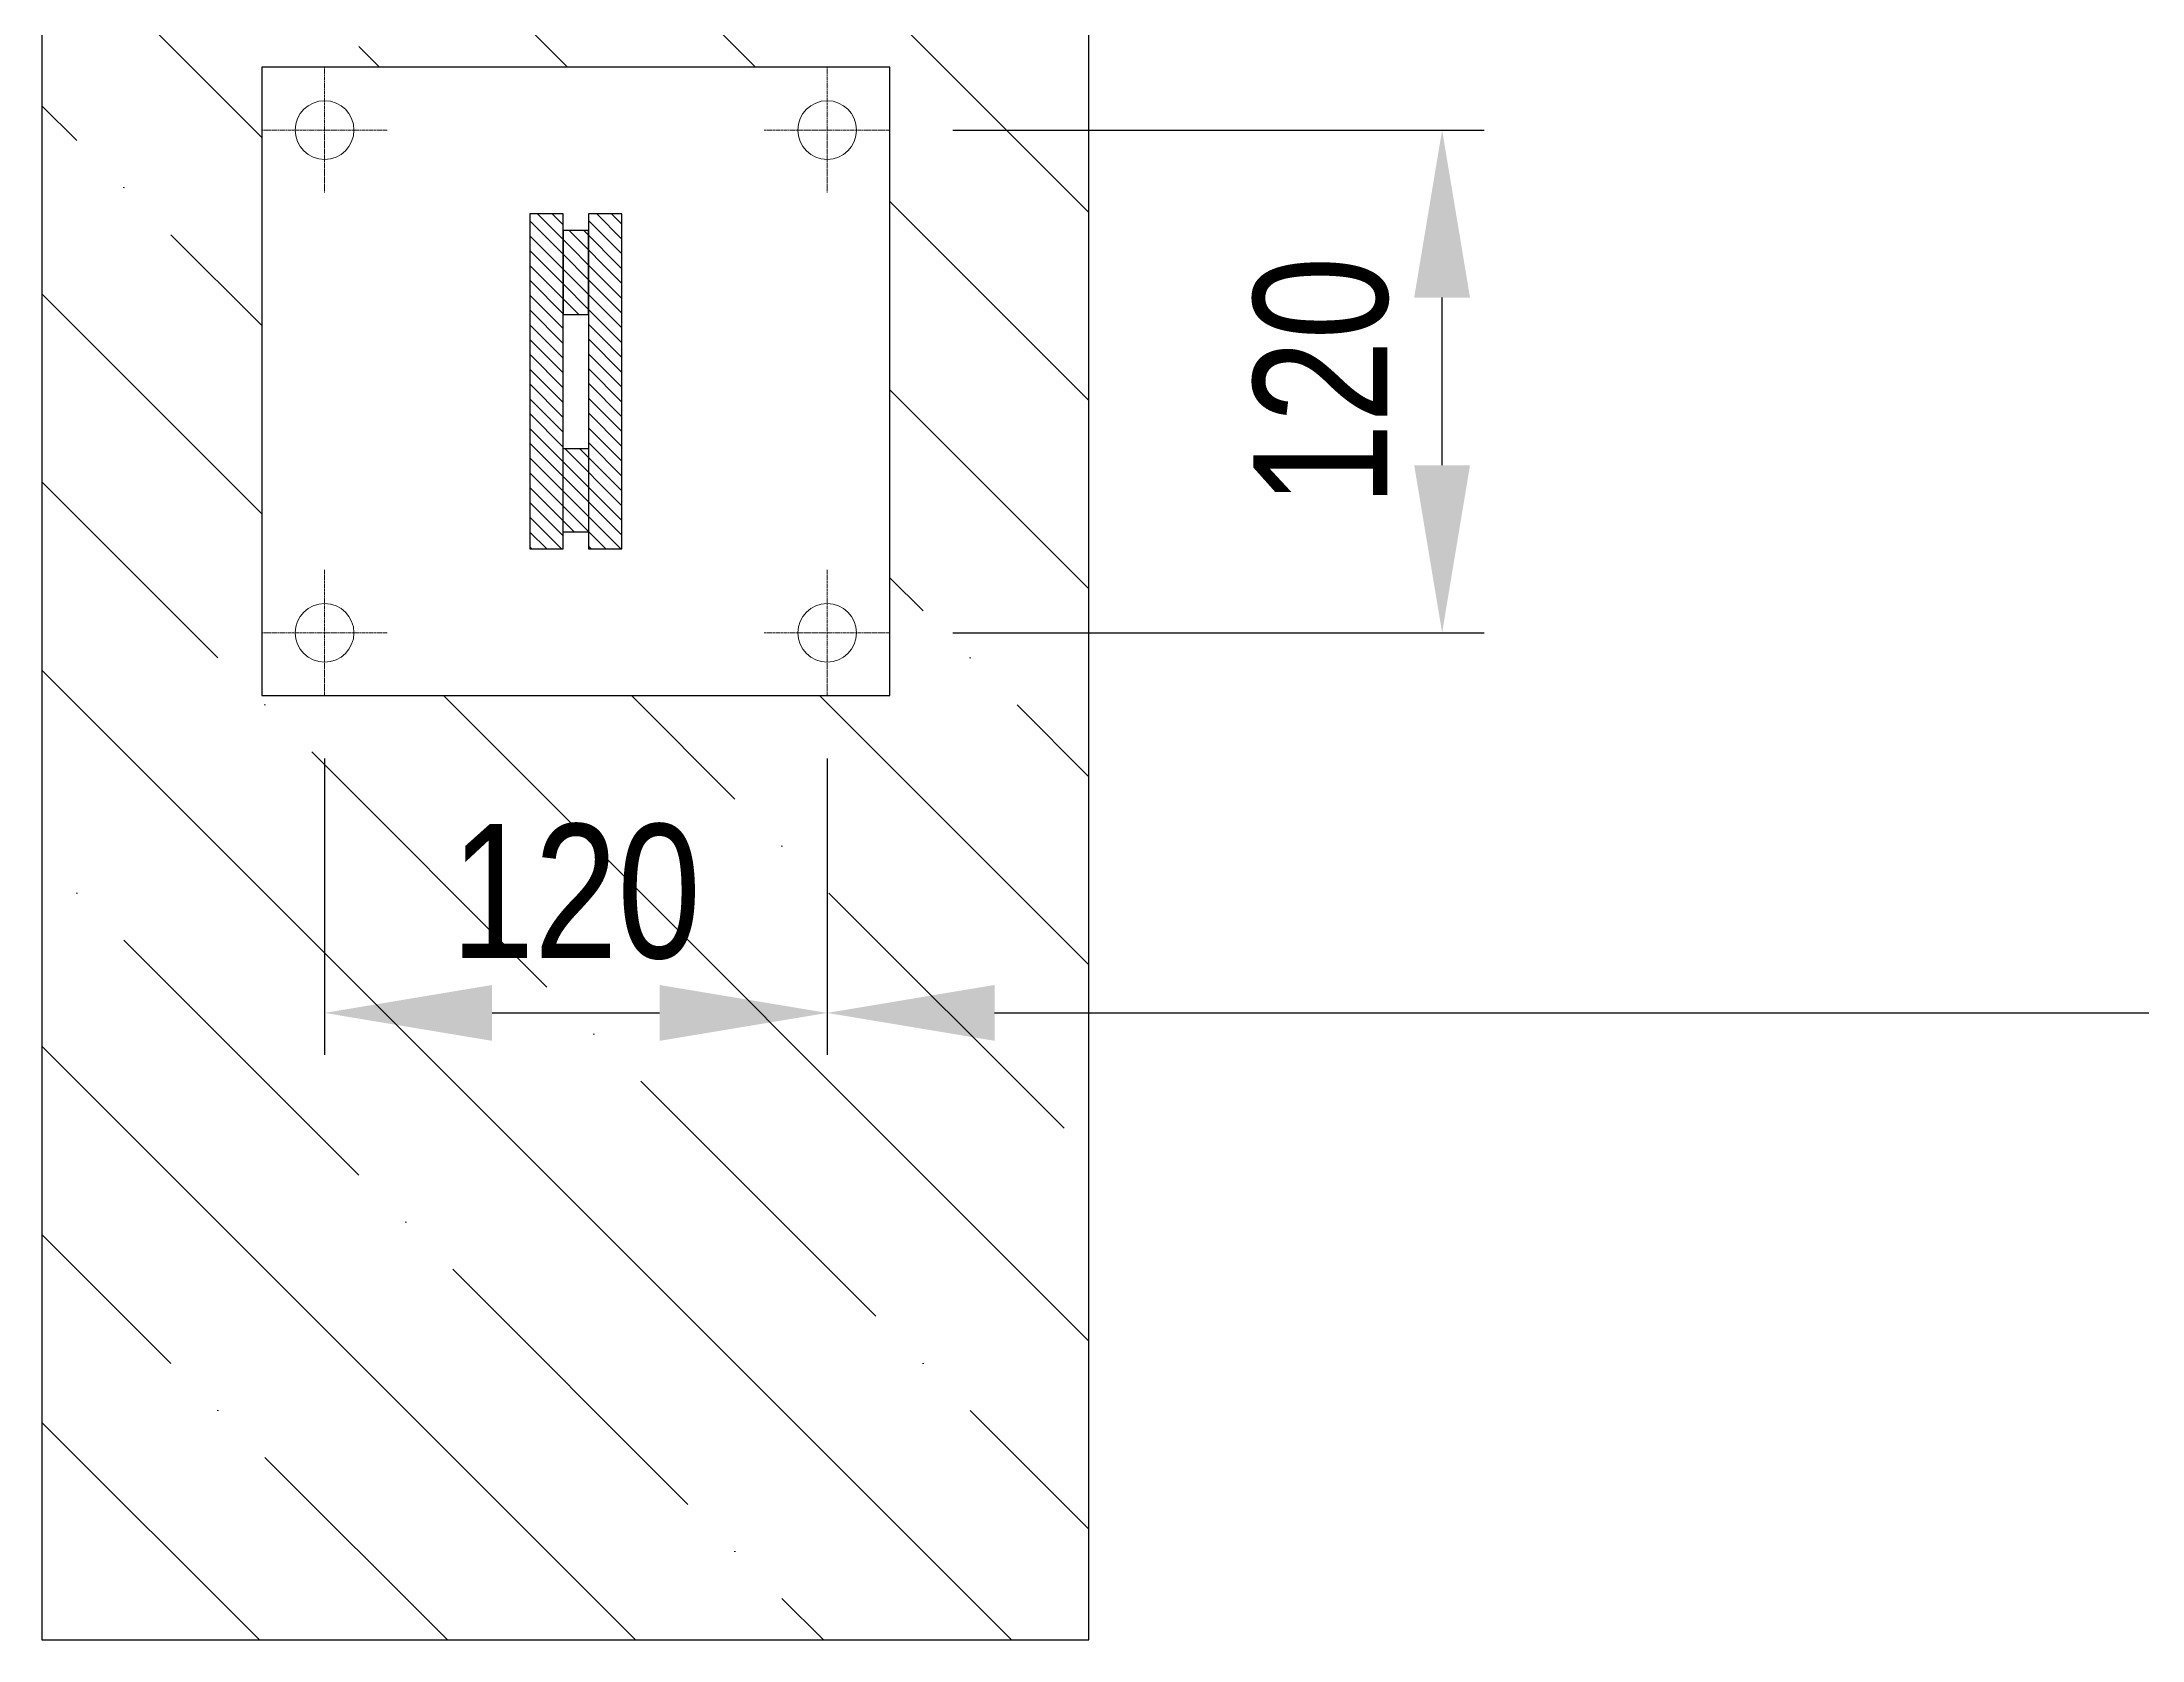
# Model space of a CAD drawing. Header units: millimetres. Extents: x 5064 to 11004, y 3085 to 7285.
# Drawn here: x 6741 to 7242, y 4011 to 4392 of the extents above; entities that cross this region are included whole.
import ezdxf

# ---------------------------------------------------------------- set-up
doc = ezdxf.new("R2010")
doc.units = ezdxf.units.MM
doc.header["$LTSCALE"] = 0.3
doc.linetypes.add('DashDot', pattern=[15, 9, -3, 0, -3])
doc.layers.add('SRAFY', color=251, linetype='Continuous', lineweight=13)
doc.styles.add('SEACAD_Arial', font='arial.ttf', dxfattribs={"width": 0.8})
doc.dimstyles.new('ISO-25', dxfattribs={"dimtxt": 1.6, "dimasz": 2, "dimexe": 0.5, "dimexo": 1.5, "dimtad": 1, "dimdec": 0, "dimtxsty": 'SEACAD_Arial', "dimcen": 2, "dimadec": 0, "dimazin": 0, "dimtfac": 1, "dimtdec": 0, "dimtmove": 0, "dimatfit": 3, "dimfxl": 1, "dimarcsym": 0})

# ---------------------------------------------------------------- blocks, each defined once
blk = doc.blocks.new('*D149')
at = {"color": 0, "lineweight": -2, "transparency": 16777216}
for p, q in [((6958.46, 4371.21), (7085.33, 4371.21)), ((7075.33, 4291.21), (7075.33, 4331.21)), ((6958.46, 4251.21), (7085.33, 4251.21))]:
    blk.add_line(p, q, dxfattribs=at)
at = {"color": 0, "transparency": 16777216}
for points in [[(7068.66, 4331.21), (7081.99, 4331.21), (7075.33, 4371.21)], [(7068.66, 4291.21), (7081.99, 4291.21), (7075.33, 4251.21)]]:
    blk.add_solid(points, dxfattribs=at)
at = {"layer": 'Defpoints', "color": 0, "transparency": 16777216}
for p in [(6928.46, 4371.21), (7075.33, 4371.21), (6928.46, 4251.21)]:
    blk.add_point(p, dxfattribs=at)
at = {"color": 0, "transparency": 16777216, "insert": (7046.49, 4311.21), "char_height": 32, "attachment_point": 5, "rotation": 90, "style": 'SEACAD_Arial'}
blk.add_mtext('120', dxfattribs=at)
blk = doc.blocks.new('*D150')
at = {"color": 0, "lineweight": -2, "transparency": 16777216}
for p, q in [((6808.46, 4221.21), (6808.46, 4150.47)), ((6928.46, 4221.21), (6928.46, 4150.47)), ((6848.46, 4160.47), (6888.46, 4160.47))]:
    blk.add_line(p, q, dxfattribs=at)
at = {"color": 0, "transparency": 16777216}
for points in [[(6848.46, 4167.14), (6848.46, 4153.8), (6808.46, 4160.47)], [(6888.46, 4167.14), (6888.46, 4153.8), (6928.46, 4160.47)]]:
    blk.add_solid(points, dxfattribs=at)
at = {"layer": 'Defpoints', "color": 0, "transparency": 16777216}
for p in [(6808.46, 4251.21), (6928.46, 4251.21), (6928.46, 4160.47)]:
    blk.add_point(p, dxfattribs=at)
at = {"color": 0, "transparency": 16777216, "insert": (6868.46, 4189.31), "char_height": 32, "attachment_point": 5, "style": 'SEACAD_Arial'}
blk.add_mtext('120', dxfattribs=at)
blk = doc.blocks.new('*D152')
at = {"color": 0, "lineweight": -2, "transparency": 16777216}
for p, q in [((6928.46, 4221.21), (6928.46, 4150.47)), ((8003.46, 4221.21), (8003.46, 4150.47)), ((6968.46, 4160.47), (7963.46, 4160.47))]:
    blk.add_line(p, q, dxfattribs=at)
at = {"color": 0, "transparency": 16777216}
for points in [[(6968.46, 4167.14), (6968.46, 4153.8), (6928.46, 4160.47)], [(7963.46, 4167.14), (7963.46, 4153.8), (8003.46, 4160.47)]]:
    blk.add_solid(points, dxfattribs=at)
at = {"layer": 'Defpoints', "color": 0, "transparency": 16777216}
for p in [(6928.46, 4251.21), (8003.46, 4251.21), (8003.46, 4160.47)]:
    blk.add_point(p, dxfattribs=at)
at = {"color": 0, "transparency": 16777216, "insert": (7465.96, 4189.31), "char_height": 32, "attachment_point": 5, "style": 'SEACAD_Arial'}
blk.add_mtext('1075', dxfattribs=at)

msp = doc.modelspace()

# ---------------------------------------------------------------- hatches: boundary and pattern name
at = {"layer": 'SRAFY'}
h = msp.add_hatch(dxfattribs=at)
h.set_pattern_fill('ANSI35', color=256, scale=10, angle=90)
h.set_pattern_definition([(135, (103.87, -3578.89), (-44.90128, -44.90128), []), (135, (103.87, -3533.986), (-44.90128, -44.90128), [79.375, -15.875, 0, -15.875])])
h.paths.add_polyline_path([(6990.96, 4611.63), (6740.96, 4611.63), (6740.96, 4010.79), (6990.96, 4010.79)])
h.paths.add_polyline_path([(6943.46, 4386.21), (6943.46, 4236.21), (6793.46, 4236.21), (6793.46, 4386.21)], flags=16)
edge = h.paths.add_edge_path(flags=0)
edge.add_arc((6928.46, 4371.21), 7, 0, 360)
edge = h.paths.add_edge_path(flags=0)
edge.add_arc((6808.46, 4371.21), 7, 0, 360)
edge = h.paths.add_edge_path(flags=0)
edge.add_arc((6928.46, 4251.21), 7, 0, 360)
edge = h.paths.add_edge_path(flags=0)
edge.add_arc((6808.46, 4251.21), 7, 0, 360)
h.paths.add_polyline_path([(8190.96, 4611.63), (7940.96, 4611.63), (7940.96, 4010.79), (8190.96, 4010.79)])
h.paths.add_polyline_path([(8138.46, 4386.21), (8138.46, 4236.21), (7988.46, 4236.21), (7988.46, 4386.21)], flags=16)
edge = h.paths.add_edge_path(flags=0)
edge.add_arc((8123.46, 4371.21), 7, 0, 360)
edge = h.paths.add_edge_path(flags=0)
edge.add_arc((8003.46, 4371.21), 7, 0, 360)
edge = h.paths.add_edge_path(flags=0)
edge.add_arc((8003.46, 4251.21), 7, 0, 360)
h = msp.add_hatch(dxfattribs=at)
h.set_pattern_fill('ANSI31', color=256, scale=20, angle=90, style=0)
h.set_pattern_definition([(135, (3518.6305, 78314.1511), (-1.76776695, -1.76776695), [])])
h.paths.add_polyline_path([(6865.46, 4351.21), (6857.46, 4351.21), (6857.46, 4271.21), (6865.46, 4271.21)])
h.paths.add_polyline_path([(6871.46, 4347.21), (6865.46, 4347.21), (6865.46, 4327.21), (6871.46, 4327.21)])
h.paths.add_polyline_path([(6879.46, 4351.21), (6871.46, 4351.21), (6871.46, 4271.21), (6879.46, 4271.21)])
h.paths.add_polyline_path([(6871.46, 4295.21), (6865.46, 4295.21), (6865.46, 4275.21), (6871.46, 4275.21)])

# ---------------------------------------------------------------- linework, layer by layer
at = {"linetype": 'DashDot', "lineweight": 15, "ltscale": 0.1}
for p, q in [((6808.46, 4386.21), (6808.46, 4356.21)), ((6928.46, 4386.21), (6928.46, 4356.21)), ((6793.46, 4371.21), (6823.46, 4371.21)), ((6913.46, 4371.21), (6943.46, 4371.21)), ((6808.46, 4266.21), (6808.46, 4236.21)), ((6928.46, 4266.21), (6928.46, 4236.21)), ((6793.46, 4251.21), (6823.46, 4251.21)), ((6913.46, 4251.21), (6943.46, 4251.21))]:
    msp.add_line(p, q, dxfattribs=at)
for points in [[(6740.96, 4010.79), (6990.96, 4010.79), (6990.96, 4611.63), (6740.96, 4611.63)], [(6793.46, 4236.21), (6943.46, 4236.21), (6943.46, 4386.21), (6793.46, 4386.21)], [(6857.46, 4271.21), (6865.46, 4271.21), (6865.46, 4351.21), (6857.46, 4351.21)], [(6871.46, 4271.21), (6879.46, 4271.21), (6879.46, 4351.21), (6871.46, 4351.21)], [(6865.46, 4327.21), (6871.46, 4327.21), (6871.46, 4347.21), (6865.46, 4347.21)], [(6865.46, 4295.21), (6871.46, 4295.21), (6871.46, 4275.21), (6865.46, 4275.21)]]:
    msp.add_lwpolyline(points, close=True)
at = {"lineweight": 15}
for centre in [(6808.46, 4371.21), (6928.46, 4371.21), (6808.46, 4251.21), (6928.46, 4251.21)]:
    msp.add_circle(centre, 7, dxfattribs=at)

# ---------------------------------------------------------------- dimensions: what is measured, and where the dimension line sits
dim = msp.add_linear_dim(base=(7075.33, 4371.21), p1=(6928.46, 4251.21), p2=(6928.46, 4371.21), angle=90, dimstyle='ISO-25')
dim.commit()
dim.dimension.update_dxf_attribs({"geometry": '*D149', "text_midpoint": (7046.49, 4311.21)})
for base, p1, p2, picture, middle in [((6928.46, 4160.47), (6808.46, 4251.21), (6928.46, 4251.21), '*D150', (6868.46, 4189.31)), ((8003.46, 4160.47), (6928.46, 4251.21), (8003.46, 4251.21), '*D152', (7465.96, 4189.31))]:
    dim = msp.add_linear_dim(base=base, p1=p1, p2=p2, dimstyle='ISO-25')
    dim.commit()
    dim.dimension.update_dxf_attribs({"geometry": picture, "text_midpoint": middle})

doc.saveas('drawing.dxf')
